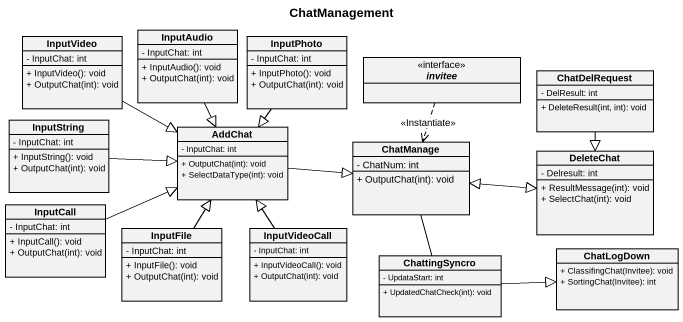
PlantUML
@startuml
title ChatManagement
hide circle
hide empty members
skinparam classAttributeIconSize 0
class InputVideo {
  - InputChat: int
  + InputVideo(): void
  + OutputChat(int): void
}
class InputAudio {
  - InputChat: int
  + InputAudio(): void
  + OutputChat(int): void
}
class InputPhoto {
  - InputChat: int
  + InputPhoto(): void
  + OutputChat(int): void
}
interface invitee
class ChatDelRequest {
  - DelResult: int
  + DeleteResult(int, int): void
}
class InputString {
  - InputChat: int
  + InputString(): void
  + OutputChat(int): void
}
class AddChat {
  - InputChat: int
  + OutputChat(int): void
  + SelectDataType(int): void
}
class ChatManage {
  - ChatNum: int
  + OutputChat(int): void
}
class DeleteChat {
  - Delresult: int
  + ResultMessage(int): void
  + SelectChat(int): void
}
class InputCall {
  - InputChat: int
  + InputCall(): void
  + OutputChat(int): void
}
class InputFile {
  - InputChat: int
  + InputFile(): void
  + OutputChat(int): void
}
class InputVideoCall {
  - InputChat: int
  + InputVideoCall(): void
  + OutputChat(int): void
}
class ChatLogDown {
  + ClassifingChat(Invitee): void
  + SortingChat(Invitee): int
}
class ChattingSyncro {
  - UpdataStart: int
  + UpdatedChatCheck(int): void
}
InputVideo -right-|> AddChat
InputAudio --|> AddChat
InputPhoto --|> AddChat
invitee ..> ChatManage : <<Instantiate>>
ChatDelRequest --|> DeleteChat
InputString -right-|> AddChat
AddChat -right-|> ChatManage
ChatManage -right-|> DeleteChat
DeleteChat -left- ChatManage
DeleteChat -left-|> ChatManage
InputCall -right-|> AddChat
InputFile -up-|> AddChat
InputVideoCall -up-|> AddChat
ChattingSyncro -up- ChatManage
ChattingSyncro -right-|> ChatLogDown
@enduml
